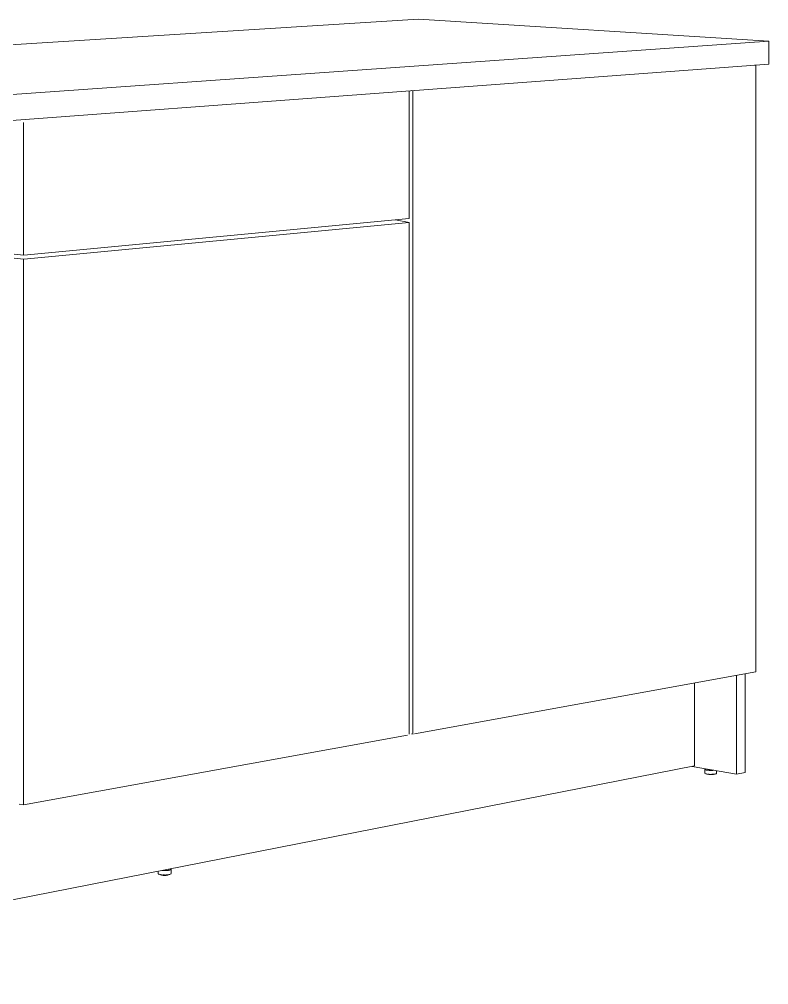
# Model space of a CAD drawing. Header units: metres. Extents: x -260 to 644, y -339 to 261.
# Drawn here: x 567.3 to 644, y -198.9 to -100.2 of the extents above; entities that cross this region are included whole.
import ezdxf

# ---------------------------------------------------------------- set-up
doc = ezdxf.new("R2010")
doc.units = ezdxf.units.M
doc.header["$MEASUREMENT"] = 0
doc.layers.add('PDF_Geometry_Num_Penna__7_Num_Penna__7', color=7, linetype='Continuous', lineweight=18)

msp = doc.modelspace()

# ---------------------------------------------------------------- linework, layer by layer
at = {"layer": 'PDF_Geometry_Num_Penna__7_Num_Penna__7', "color": 7, "linetype": 'Continuous', "lineweight": 18, "flags": 128}
for points in [[(608.136, -100.198), (487.209, -107.781)], [(643.973, -104.772), (643.973, -102.445), (608.136, -100.198)], [(522.056, -113.855), (522.056, -111.038), (643.973, -102.445)], [(522.056, -113.855), (643.973, -104.772)], [(642.674, -104.888), (642.535, -104.879)], [(642.674, -166.938), (642.674, -104.888)], [(607.18, -107.504), (607.18, -120.565)], [(607.436, -107.493), (607.576, -107.504), (607.576, -173.315)], [(567.738, -110.757), (567.738, -124.311)], [(607.184, -120.565), (567.765, -124.313), (566.775, -124.205)], [(607.184, -120.98), (567.765, -124.728), (566.775, -124.619)], [(605.81, -120.709), (607.18, -120.979)], [(607.18, -120.98), (607.18, -173.315)], [(567.738, -124.728), (567.738, -180.552)], [(607.733, -173.286), (642.674, -166.939)], [(640.671, -167.303), (640.671, -177.425)], [(641.559, -167.141), (641.559, -177.248)], [(636.37, -176.572), (636.37, -168.084)], [(567.738, -180.552), (607.016, -173.417)], [(607.605, -173.307), (607.418, -173.273)], [(522.328, -198.943), (636.37, -176.572)], [(636.151, -176.615), (640.671, -177.425), (641.559, -177.248)], [(637.431, -176.899), (637.431, -177.304)], [(637.459, -176.85), (637.459, -176.905)], [(638.028, -177.022), (638.073, -177.022)], [(638.645, -177.326), (638.645, -177.062)], [(567.738, -180.552), (567.308, -180.473)], [(581.512, -187.333), (581.512, -187.585)], [(582.804, -187.133), (582.804, -187.08)], [(582.836, -187.575), (582.836, -187.133)]]:
    msp.add_lwpolyline(points, dxfattribs=at)
for points in [[(637.443, -176.918), (637.436, -176.911), (637.432, -176.914), (637.432, -177.318, 0.201442), (638.628, -177.357), (638.637, -177.341), (638.625, -177.343), (638.629, -177.343), (638.633, -177.342)], [(637.472, -176.945), (637.476, -176.946), (637.48, -176.946, 0.018424), (637.504, -176.959), (637.509, -176.96), (637.513, -176.96, -0.006222), (637.546, -176.972), (637.551, -176.972), (637.556, -176.972)], [(637.589, -176.983), (637.592, -176.984), (637.597, -176.984), (637.601, -176.984), (637.607, -176.984, 0.016867), (637.639, -176.99)], [(637.793, -177.423), (637.789, -177.423, -0.122578), (637.769, -177.413)], [(638.099, -177.435), (638.096, -177.435, -0.114616), (638.073, -177.428)], [(638.183, -177.02, 0.00623), (638.226, -177.018, 0.115976), (638.258, -177.016)], [(582.826, -187.595), (582.823, -187.596), (582.825, -187.602, -0.253247), (581.529, -187.606), (581.521, -187.604), (581.524, -187.605), (581.528, -187.606)], [(581.904, -187.262, 0.139568), (581.937, -187.265, 0.011144), (581.984, -187.268)], [(582.274, -187.269, 0.016417), (582.322, -187.267, 0.132235), (582.357, -187.265)], [(582.678, -187.219), (582.684, -187.219), (582.689, -187.218), (582.694, -187.218), (582.701, -187.213, 0.014315), (582.729, -187.204), (582.733, -187.204), (582.739, -187.203), (582.747, -187.198, -0.004197), (582.769, -187.189), (582.774, -187.188), (582.778, -187.188), (582.782, -187.187)]]:
    msp.add_lwpolyline(points, format="xyb", dxfattribs=at)
for points in [[(637.452, -176.882), (637.447, -176.882)], [(637.448, -176.931), (637.452, -176.931)], [(638.534, -177.383), (638.539, -177.383), (638.544, -177.382)], [(638.605, -177.357), (638.609, -177.357)], [(582.62, -187.232), (582.626, -187.232), (582.631, -187.232), (582.636, -187.232), (582.64, -187.231)], [(582.799, -187.172), (582.804, -187.172)], [(582.799, -187.613), (582.804, -187.613)], [(582.818, -187.155), (582.823, -187.155)], [(582.827, -187.114), (582.824, -187.113)], [(581.539, -187.621), (581.542, -187.622)], [(582.248, -187.721), (582.254, -187.721)], [(582.678, -187.66), (582.684, -187.66), (582.689, -187.66), (582.694, -187.659)], [(582.682, -187.667), (582.686, -187.667)], [(582.729, -187.646), (582.733, -187.645), (582.739, -187.645)]]:
    msp.add_lwpolyline(points, close=True, dxfattribs=at)
for points in [[(637.939, -177.433), (637.949, -177.425, -0.117598), (637.926, -177.433), (637.931, -177.433)], [(638.028, -177.427, -0.117261), (638.004, -177.435)], [(582.513, -187.692, -0.131586), (582.492, -187.703)], [(582.769, -187.633), (582.769, -187.629, 0.24169)]]:
    msp.add_lwpolyline(points, format="xyb", close=True, dxfattribs=at)
at = {"layer": 'PDF_Geometry_Num_Penna__7_Num_Penna__7', "color": 7, "linetype": 'Continuous', "lineweight": 18}
for centre, radius, start, end in [((637.445, -177.297), 0.0246, 238.8407, 255.49199), ((637.454, -176.944), 0.0191, 105.85928, 119.38045), ((637.528, -176.857), 0.105, 253.40421, 257.10867), ((637.54, -176.967), 0.00329, 176.29895, 261.02067), ((637.598, -176.963), 0.0211, 229.43895, 245.09059), ((637.485, -178.297), 1.315, 80.53594, 82.13579), ((637.788, -176.95), 0.0616, 252.01613, 280.00204), ((637.864, -177.339), 0.0835, 254.01602, 276.0445), ((638.019, -175.057), 1.965, 265.73081, 267.00329), ((637.913, -178.941), 1.922, 87.57558, 88.92653), ((638.012, -177.422), 0.0131, 258.57881, 281.42119), ((638.626, -177.322), 0.0216, 288.89418, 299.99373), ((638.637, -177.301), 0.0273, 270.48245, 282.93723), ((582.086, -187.182), 0.0918, 257.50623, 280.31134), ((582.169, -187.173), 0.1, 260.02277, 281.05825), ((582.415, -187.196), 0.0665, 259.86853, 289.46519), ((582.638, -188.076), 0.836, 95.7625, 98.60604), ((582.658, -186.97), 0.25, 299.70707, 300.8058), ((582.782, -187.096), 0.0793, 288.42068, 292.69141), ((582.782, -187.537), 0.0793, 288.42068, 292.69141), ((582.801, -187.133), 0.0261, 5.6292, 28.85372), ((582.822, -187.141), 0.0131, 286.37355, 306.75656), ((582.808, -187.564), 0.0357, 299.6861, 307.69403), ((582.781, -187.049), 0.0842, 303.55694, 306.4271), ((581.541, -187.608), 0.0134, 233.85908, 261.38065), ((581.611, -187.628), 0.0267, 235.80791, 280.81336), ((582.086, -187.635), 0.0806, 255.88815, 281.92942), ((582.17, -187.634), 0.082, 257.08173, 282.91827), ((582.627, -187.637), 0.0376, 259.2311, 301.37859), ((582.769, -187.715), 0.0762, 106.37915, 110.49075)]:
    msp.add_arc(centre, radius, start, end, dxfattribs=at)
for points in [[(637.431, -177.304), (637.434, -177.304), (637.432, -177.309), (637.432, -177.309)], [(637.437, -176.897), (637.441, -176.897), (637.432, -176.898), (637.432, -176.898)], [(637.432, -176.898), (637.436, -176.898), (637.436, -176.902), (637.436, -176.902)], [(637.436, -176.911), (637.439, -176.911), (637.432, -176.914), (637.432, -176.914)], [(637.432, -176.914), (637.437, -176.914), (637.439, -176.917), (637.439, -176.917)], [(637.432, -177.318), (637.434, -177.318), (637.432, -177.322), (637.433, -177.322)], [(637.433, -177.322), (637.437, -177.322), (637.436, -177.326), (637.436, -177.326)], [(637.439, -176.902), (637.442, -176.902), (637.436, -176.912), (637.439, -176.912)], [(637.436, -177.326), (637.44, -177.326), (637.44, -177.328), (637.441, -177.328)], [(637.445, -176.888), (637.448, -176.888), (637.437, -176.896), (637.44, -176.896)], [(637.444, -176.883), (637.447, -176.883), (637.44, -176.885), (637.44, -176.885)], [(637.44, -176.885), (637.444, -176.885), (637.445, -176.888), (637.445, -176.888)], [(637.443, -177.322), (637.445, -177.322), (637.442, -177.326), (637.442, -177.326)], [(637.443, -176.918), (637.446, -176.918), (637.446, -176.925), (637.449, -176.925)], [(637.444, -177.333), (637.447, -177.333), (637.444, -177.338), (637.445, -177.338)], [(637.444, -177.333), (637.449, -177.333), (637.451, -177.337), (637.456, -177.337)], [(637.445, -176.927), (637.448, -176.927), (637.448, -176.931), (637.448, -176.931)], [(637.445, -177.338), (637.449, -177.338), (637.448, -177.341), (637.449, -177.341)], [(637.458, -176.876), (637.461, -176.876), (637.449, -176.882), (637.452, -176.882)], [(637.449, -177.341), (637.452, -177.341), (637.453, -177.343), (637.454, -177.343)], [(637.456, -176.932), (637.461, -176.932), (637.463, -176.94), (637.469, -176.94)], [(637.466, -177.347), (637.467, -177.347), (637.465, -177.35), (637.466, -177.35)], [(637.465, -177.347), (637.47, -177.347), (637.475, -177.351), (637.48, -177.351)], [(637.469, -176.94), (637.471, -176.94), (637.466, -176.942), (637.466, -176.942)], [(637.466, -176.942), (637.47, -176.942), (637.472, -176.945), (637.472, -176.945)], [(637.466, -177.35), (637.47, -177.35), (637.469, -177.354), (637.469, -177.354)], [(637.469, -177.354), (637.472, -177.354), (637.473, -177.357), (637.474, -177.357)], [(637.48, -177.351), (637.483, -177.351), (637.479, -177.355), (637.479, -177.355)], [(637.496, -177.36), (637.498, -177.36), (637.496, -177.364), (637.497, -177.364)], [(637.496, -177.36), (637.503, -177.36), (637.507, -177.365), (637.513, -177.365)], [(637.497, -177.364), (637.5, -177.364), (637.499, -177.368), (637.5, -177.368)], [(637.498, -176.954), (637.5, -176.954), (637.498, -176.957), (637.498, -176.957)], [(637.5, -177.368), (637.503, -177.368), (637.504, -177.37), (637.504, -177.37)], [(637.504, -177.37), (637.506, -177.37), (637.507, -177.371), (637.509, -177.371)], [(637.513, -177.369), (637.516, -177.369), (637.508, -177.37), (637.509, -177.37)], [(637.513, -177.364), (637.516, -177.364), (637.512, -177.369), (637.513, -177.369)], [(637.536, -177.373), (637.539, -177.373), (637.535, -177.378), (637.536, -177.378)], [(637.536, -177.373), (637.543, -177.373), (637.549, -177.377), (637.556, -177.377)], [(637.536, -177.378), (637.54, -177.378), (637.54, -177.381), (637.541, -177.381)], [(637.539, -176.97), (637.543, -176.97), (637.546, -176.972), (637.546, -176.972)], [(637.541, -177.381), (637.544, -177.381), (637.544, -177.383), (637.545, -177.383)], [(637.555, -177.381), (637.56, -177.381), (637.547, -177.384), (637.549, -177.384)], [(637.556, -177.377), (637.558, -177.377), (637.554, -177.381), (637.555, -177.381)], [(637.556, -176.972), (637.566, -176.972), (637.575, -176.979), (637.584, -176.979)], [(637.584, -177.385), (637.586, -177.385), (637.584, -177.39), (637.585, -177.39)], [(637.584, -177.385), (637.592, -177.385), (637.598, -177.389), (637.607, -177.389)], [(637.585, -177.39), (637.588, -177.39), (637.588, -177.393), (637.588, -177.393)], [(637.588, -177.393), (637.592, -177.393), (637.592, -177.395), (637.593, -177.395)], [(637.605, -177.393), (637.608, -177.393), (637.601, -177.395), (637.602, -177.395)], [(637.607, -177.389), (637.609, -177.389), (637.604, -177.393), (637.605, -177.393)], [(637.639, -176.99), (637.648, -176.99), (637.655, -176.995), (637.665, -176.995)], [(637.639, -177.395), (637.648, -177.395), (637.655, -177.399), (637.665, -177.399)], [(637.659, -177.406), (637.661, -177.406), (637.655, -177.406), (637.656, -177.406)], [(637.663, -177.403), (637.666, -177.403), (637.659, -177.406), (637.659, -177.406)], [(637.665, -177.399), (637.668, -177.399), (637.662, -177.403), (637.663, -177.403)], [(637.702, -177.41), (637.706, -177.41), (637.7, -177.405), (637.701, -177.405)], [(637.701, -177), (637.71, -177), (637.719, -177.004), (637.729, -177.004)], [(637.701, -177.405), (637.711, -177.405), (637.719, -177.408), (637.729, -177.408)], [(637.708, -177.413), (637.712, -177.413), (637.701, -177.41), (637.702, -177.41)], [(637.715, -177.415), (637.717, -177.415), (637.705, -177.413), (637.708, -177.413)], [(637.727, -177.412), (637.73, -177.412), (637.723, -177.415), (637.724, -177.415)], [(637.729, -177.409), (637.732, -177.409), (637.726, -177.412), (637.727, -177.412)], [(637.729, -177.003), (637.742, -177.003), (637.756, -177.009), (637.769, -177.009)], [(637.771, -177.418), (637.774, -177.418), (637.768, -177.414), (637.769, -177.414)], [(637.775, -177.421), (637.778, -177.421), (637.77, -177.418), (637.771, -177.418)], [(637.775, -177.421), (637.778, -177.421), (637.78, -177.423), (637.782, -177.423)], [(637.782, -177.423), (637.784, -177.423), (637.786, -177.423), (637.788, -177.423)], [(637.798, -177.42), (637.801, -177.42), (637.792, -177.423), (637.793, -177.423)], [(637.799, -177.416), (637.802, -177.416), (637.797, -177.42), (637.798, -177.42)], [(637.799, -177.011), (637.813, -177.011), (637.827, -177.014), (637.841, -177.014)], [(637.841, -177.014), (637.852, -177.014), (637.862, -177.016), (637.872, -177.016)], [(637.846, -177.427), (637.85, -177.427), (637.841, -177.422), (637.841, -177.422)], [(637.849, -177.428), (637.85, -177.428), (637.845, -177.427), (637.846, -177.427)], [(637.849, -177.428), (637.851, -177.428), (637.852, -177.428), (637.855, -177.428)], [(637.855, -177.428), (637.857, -177.428), (637.859, -177.429), (637.86, -177.429)], [(637.866, -177.428), (637.868, -177.428), (637.86, -177.428), (637.862, -177.428)], [(637.871, -177.426), (637.874, -177.426), (637.866, -177.428), (637.866, -177.428)], [(637.872, -177.422), (637.874, -177.422), (637.87, -177.426), (637.871, -177.426)], [(637.916, -177.019), (637.927, -177.019), (637.938, -177.02), (637.949, -177.02)], [(637.921, -177.431), (637.925, -177.431), (637.917, -177.427), (637.918, -177.427)], [(637.926, -177.433), (637.928, -177.433), (637.92, -177.431), (637.921, -177.431)], [(637.948, -177.43), (637.951, -177.43), (637.941, -177.433), (637.943, -177.433)], [(637.949, -177.425), (637.952, -177.425), (637.947, -177.43), (637.948, -177.43)], [(637.994, -177.022), (638.006, -177.022), (638.016, -177.022), (638.028, -177.022)], [(637.998, -177.434), (638.003, -177.434), (637.995, -177.43), (637.995, -177.43)], [(638.004, -177.435), (638.007, -177.435), (637.997, -177.434), (637.998, -177.434)], [(638.021, -177.435), (638.023, -177.435), (638.014, -177.435), (638.017, -177.435)], [(638.026, -177.431), (638.03, -177.431), (638.02, -177.435), (638.021, -177.435)], [(638.028, -177.427), (638.031, -177.427), (638.025, -177.431), (638.026, -177.431)], [(638.077, -177.435), (638.081, -177.435), (638.072, -177.431), (638.073, -177.431)], [(638.073, -177.023), (638.083, -177.023), (638.094, -177.023), (638.106, -177.023)], [(638.083, -177.436), (638.087, -177.436), (638.076, -177.435), (638.077, -177.435)], [(638.083, -177.436), (638.085, -177.436), (638.086, -177.436), (638.087, -177.436)], [(638.087, -177.436), (638.089, -177.436), (638.092, -177.436), (638.093, -177.436)], [(638.104, -177.431), (638.108, -177.431), (638.097, -177.435), (638.099, -177.435)], [(638.106, -177.427), (638.109, -177.427), (638.103, -177.431), (638.104, -177.431)], [(638.106, -177.022), (638.121, -177.022), (638.135, -177.021), (638.151, -177.021)], [(638.15, -177.021), (638.162, -177.021), (638.172, -177.02), (638.183, -177.02)], [(638.15, -177.426), (638.162, -177.426), (638.172, -177.425), (638.183, -177.425)], [(638.155, -177.433), (638.159, -177.433), (638.151, -177.43), (638.151, -177.43)], [(638.161, -177.434), (638.165, -177.434), (638.154, -177.433), (638.155, -177.433)], [(638.165, -177.435), (638.167, -177.435), (638.169, -177.434), (638.171, -177.434)], [(638.182, -177.43), (638.185, -177.43), (638.176, -177.433), (638.177, -177.433)], [(638.183, -177.425), (638.186, -177.425), (638.181, -177.43), (638.182, -177.43)], [(638.226, -177.423), (638.237, -177.423), (638.248, -177.422), (638.258, -177.422)], [(638.232, -177.43), (638.236, -177.43), (638.226, -177.427), (638.227, -177.427)], [(638.236, -177.431), (638.24, -177.431), (638.231, -177.43), (638.232, -177.43)], [(638.236, -177.431), (638.239, -177.431), (638.24, -177.431), (638.241, -177.431)], [(638.241, -177.431), (638.244, -177.431), (638.245, -177.43), (638.247, -177.43)], [(638.256, -177.426), (638.26, -177.426), (638.25, -177.43), (638.252, -177.43)], [(638.258, -177.422), (638.26, -177.422), (638.256, -177.426), (638.256, -177.426)], [(638.258, -177.016), (638.272, -177.016), (638.285, -177.013), (638.3, -177.013)], [(638.301, -177.424), (638.305, -177.424), (638.299, -177.419), (638.3, -177.419)], [(638.3, -177.013), (638.309, -177.013), (638.318, -177.011), (638.329, -177.011)], [(638.3, -177.418), (638.309, -177.418), (638.318, -177.416), (638.329, -177.416)], [(638.306, -177.426), (638.31, -177.426), (638.3, -177.424), (638.301, -177.424)], [(638.314, -177.425), (638.317, -177.425), (638.304, -177.426), (638.306, -177.426)], [(638.327, -177.421), (638.331, -177.421), (638.323, -177.424), (638.324, -177.424)], [(638.329, -177.416), (638.332, -177.416), (638.326, -177.421), (638.327, -177.421)], [(638.329, -177.011), (638.336, -177.011), (638.342, -177.009), (638.348, -177.009)], [(638.367, -177.412), (638.377, -177.412), (638.385, -177.409), (638.395, -177.409)], [(638.369, -177.417), (638.372, -177.417), (638.367, -177.413), (638.367, -177.413)], [(638.374, -177.419), (638.378, -177.419), (638.368, -177.417), (638.369, -177.417)], [(638.382, -177.418), (638.385, -177.418), (638.372, -177.419), (638.374, -177.419)], [(638.39, -177.416), (638.392, -177.416), (638.381, -177.418), (638.383, -177.418)], [(638.393, -177.413), (638.396, -177.413), (638.389, -177.416), (638.39, -177.416)], [(638.395, -177.409), (638.398, -177.409), (638.392, -177.413), (638.393, -177.413)], [(638.43, -177.403), (638.439, -177.403), (638.447, -177.4), (638.455, -177.4)], [(638.434, -177.41), (638.437, -177.41), (638.431, -177.407), (638.431, -177.407)], [(638.438, -177.41), (638.441, -177.41), (638.433, -177.41), (638.434, -177.41)], [(638.486, -177.394), (638.493, -177.394), (638.5, -177.39), (638.508, -177.39)], [(638.489, -177.4), (638.494, -177.4), (638.486, -177.395), (638.486, -177.395)], [(638.492, -177.4), (638.494, -177.4), (638.489, -177.4), (638.489, -177.4)], [(638.492, -177.4), (638.495, -177.4), (638.496, -177.4), (638.497, -177.4)], [(638.498, -177.4), (638.5, -177.4), (638.501, -177.399), (638.503, -177.399)], [(638.503, -177.399), (638.506, -177.399), (638.506, -177.395), (638.507, -177.395)], [(638.507, -177.395), (638.51, -177.395), (638.507, -177.39), (638.508, -177.39)], [(638.535, -177.387), (638.538, -177.387), (638.533, -177.383), (638.534, -177.383)], [(638.54, -177.389), (638.543, -177.389), (638.535, -177.387), (638.535, -177.387)], [(638.54, -177.389), (638.541, -177.389), (638.543, -177.388), (638.544, -177.388)], [(638.545, -177.388), (638.546, -177.388), (638.547, -177.387), (638.549, -177.387)], [(638.547, -177.382), (638.55, -177.382), (638.552, -177.38), (638.552, -177.38)], [(638.549, -177.387), (638.553, -177.387), (638.552, -177.383), (638.553, -177.383)], [(638.553, -177.383), (638.557, -177.383), (638.553, -177.379), (638.553, -177.379)], [(638.574, -177.37), (638.58, -177.37), (638.585, -177.367), (638.59, -177.367)], [(638.575, -177.375), (638.578, -177.375), (638.574, -177.371), (638.574, -177.371)], [(638.578, -177.377), (638.581, -177.377), (638.575, -177.375), (638.575, -177.375)], [(638.582, -177.376), (638.584, -177.376), (638.585, -177.374), (638.587, -177.374)], [(638.587, -177.374), (638.591, -177.374), (638.589, -177.369), (638.59, -177.369)], [(638.608, -177.363), (638.613, -177.363), (638.604, -177.358), (638.604, -177.358)], [(638.608, -177.363), (638.609, -177.363), (638.611, -177.362), (638.613, -177.362)], [(638.613, -177.357), (638.616, -177.357), (638.618, -177.354), (638.618, -177.354)], [(638.613, -177.362), (638.616, -177.362), (638.616, -177.358), (638.617, -177.358)], [(638.617, -177.358), (638.621, -177.358), (638.618, -177.353), (638.618, -177.353)], [(638.627, -177.349), (638.631, -177.349), (638.626, -177.344), (638.626, -177.344)], [(638.633, -177.348), (638.635, -177.348), (638.636, -177.343), (638.636, -177.343)], [(638.636, -177.343), (638.639, -177.343), (638.637, -177.339), (638.637, -177.339)], [(638.637, -177.335), (638.638, -177.335), (638.639, -177.333), (638.641, -177.333)], [(638.641, -177.333), (638.644, -177.333), (638.643, -177.329), (638.644, -177.329)], [(638.644, -177.329), (638.648, -177.329), (638.645, -177.325), (638.645, -177.325)], [(581.512, -187.585), (581.514, -187.585), (581.511, -187.589), (581.513, -187.589)], [(581.512, -187.585), (581.514, -187.585), (581.515, -187.587), (581.517, -187.587)], [(581.513, -187.589), (581.516, -187.589), (581.516, -187.593), (581.517, -187.593)], [(581.517, -187.601), (581.52, -187.601), (581.517, -187.607), (581.518, -187.607)], [(581.517, -187.601), (581.519, -187.601), (581.521, -187.604), (581.521, -187.604)], [(581.518, -187.607), (581.522, -187.607), (581.521, -187.611), (581.522, -187.611)], [(581.522, -187.611), (581.525, -187.611), (581.526, -187.612), (581.527, -187.612)], [(581.883, -187.261), (581.89, -187.261), (581.897, -187.262), (581.904, -187.262)], [(581.984, -187.268), (581.996, -187.268), (582.007, -187.269), (582.019, -187.269)], [(582.019, -187.269), (582.035, -187.269), (582.051, -187.271), (582.067, -187.271)], [(582.103, -187.272), (582.119, -187.272), (582.136, -187.272), (582.152, -187.272)], [(582.188, -187.272), (582.205, -187.272), (582.221, -187.271), (582.238, -187.271)], [(582.238, -187.271), (582.25, -187.271), (582.261, -187.269), (582.274, -187.269)], [(582.357, -187.265), (582.373, -187.265), (582.388, -187.261), (582.404, -187.261)], [(582.437, -187.258), (582.452, -187.258), (582.467, -187.254), (582.481, -187.254)], [(582.482, -187.254), (582.493, -187.254), (582.502, -187.25), (582.513, -187.25)], [(582.554, -187.244), (582.565, -187.244), (582.573, -187.239), (582.583, -187.239)], [(582.583, -187.239), (582.596, -187.239), (582.608, -187.232), (582.62, -187.232)], [(582.643, -187.23), (582.646, -187.23), (582.646, -187.228), (582.646, -187.228)], [(582.646, -187.227), (582.657, -187.227), (582.667, -187.219), (582.678, -187.219)], [(582.698, -187.217), (582.7, -187.217), (582.701, -187.215), (582.701, -187.215)], [(582.743, -187.203), (582.746, -187.203), (582.748, -187.202), (582.748, -187.202)], [(582.783, -187.182), (582.789, -187.182), (582.793, -187.172), (582.799, -187.172)], [(582.819, -187.113), (582.823, -187.113), (582.806, -187.103), (582.81, -187.103)], [(582.808, -187.165), (582.813, -187.165), (582.813, -187.155), (582.818, -187.155)], [(582.808, -187.618), (582.813, -187.618), (582.811, -187.613), (582.812, -187.613)], [(582.814, -187.101), (582.818, -187.101), (582.809, -187.097), (582.809, -187.097)], [(582.813, -187.169), (582.817, -187.169), (582.809, -187.165), (582.809, -187.165)], [(582.81, -187.103), (582.813, -187.103), (582.814, -187.101), (582.814, -187.101)], [(582.812, -187.613), (582.813, -187.613), (582.811, -187.609), (582.813, -187.609)], [(582.82, -187.603), (582.822, -187.603), (582.818, -187.599), (582.819, -187.599)], [(582.82, -187.603), (582.822, -187.603), (582.822, -187.601), (582.824, -187.601)], [(582.823, -187.148), (582.826, -187.148), (582.824, -187.138), (582.827, -187.138)], [(582.824, -187.601), (582.828, -187.601), (582.828, -187.597), (582.829, -187.597)], [(582.831, -187.117), (582.833, -187.117), (582.827, -187.114), (582.827, -187.114)], [(582.83, -187.151), (582.832, -187.151), (582.827, -187.148), (582.827, -187.148)], [(582.829, -187.597), (582.83, -187.597), (582.828, -187.593), (582.83, -187.593)], [(582.83, -187.578), (582.831, -187.578), (582.833, -187.577), (582.833, -187.577)], [(582.83, -187.584), (582.833, -187.584), (582.833, -187.58), (582.834, -187.58)], [(582.835, -187.135), (582.839, -187.135), (582.831, -187.131), (582.831, -187.131)], [(582.831, -187.137), (582.833, -187.137), (582.835, -187.135), (582.835, -187.135)], [(582.834, -187.58), (582.839, -187.58), (582.835, -187.575), (582.836, -187.575)], [(581.533, -187.619), (581.534, -187.619), (581.532, -187.622), (581.533, -187.622)], [(581.533, -187.622), (581.538, -187.622), (581.536, -187.626), (581.537, -187.626)], [(581.537, -187.626), (581.541, -187.626), (581.541, -187.629), (581.542, -187.629)], [(581.547, -187.622), (581.55, -187.622), (581.545, -187.627), (581.547, -187.627)], [(581.559, -187.634), (581.561, -187.634), (581.559, -187.638), (581.56, -187.638)], [(581.559, -187.635), (581.565, -187.635), (581.57, -187.639), (581.576, -187.639)], [(581.56, -187.638), (581.564, -187.638), (581.562, -187.643), (581.564, -187.643)], [(581.564, -187.643), (581.567, -187.643), (581.568, -187.645), (581.569, -187.645)], [(581.576, -187.643), (581.58, -187.643), (581.571, -187.645), (581.572, -187.645)], [(581.576, -187.639), (581.579, -187.639), (581.575, -187.643), (581.576, -187.643)], [(581.596, -187.65), (581.598, -187.65), (581.596, -187.654), (581.597, -187.654)], [(581.597, -187.654), (581.601, -187.654), (581.599, -187.658), (581.601, -187.658)], [(581.601, -187.658), (581.604, -187.658), (581.604, -187.66), (581.605, -187.66)], [(581.605, -187.66), (581.608, -187.66), (581.609, -187.661), (581.61, -187.661)], [(581.615, -187.658), (581.62, -187.658), (581.609, -187.661), (581.61, -187.661)], [(581.616, -187.654), (581.619, -187.654), (581.614, -187.658), (581.615, -187.658)], [(581.642, -187.664), (581.643, -187.664), (581.641, -187.667), (581.642, -187.667)], [(581.641, -187.664), (581.65, -187.664), (581.656, -187.668), (581.665, -187.668)], [(581.642, -187.667), (581.646, -187.667), (581.645, -187.672), (581.646, -187.672)], [(581.646, -187.672), (581.65, -187.672), (581.651, -187.674), (581.652, -187.674)], [(581.663, -187.672), (581.666, -187.672), (581.659, -187.675), (581.66, -187.675)], [(581.665, -187.668), (581.668, -187.668), (581.662, -187.672), (581.663, -187.672)], [(581.696, -187.676), (581.697, -187.676), (581.695, -187.68), (581.697, -187.68)], [(581.696, -187.676), (581.705, -187.676), (581.713, -187.68), (581.722, -187.68)], [(581.697, -187.68), (581.701, -187.68), (581.7, -187.684), (581.701, -187.684)], [(581.701, -187.684), (581.704, -187.684), (581.705, -187.686), (581.706, -187.686)], [(581.721, -187.685), (581.724, -187.685), (581.716, -187.687), (581.717, -187.687)], [(581.722, -187.68), (581.726, -187.68), (581.721, -187.685), (581.721, -187.685)], [(581.759, -187.687), (581.769, -187.687), (581.778, -187.691), (581.788, -187.691)], [(581.786, -187.695), (581.79, -187.695), (581.781, -187.698), (581.782, -187.698)], [(581.787, -187.691), (581.791, -187.691), (581.786, -187.695), (581.786, -187.695)], [(581.829, -187.7), (581.832, -187.7), (581.828, -187.696), (581.828, -187.696)], [(581.828, -187.696), (581.839, -187.696), (581.849, -187.699), (581.86, -187.699)], [(581.831, -187.703), (581.834, -187.703), (581.828, -187.7), (581.829, -187.7)], [(581.831, -187.703), (581.834, -187.703), (581.835, -187.706), (581.836, -187.706)], [(581.836, -187.706), (581.838, -187.706), (581.838, -187.707), (581.84, -187.707)], [(581.84, -187.707), (581.842, -187.707), (581.844, -187.707), (581.846, -187.707)], [(581.858, -187.704), (581.862, -187.704), (581.852, -187.707), (581.853, -187.707)], [(581.86, -187.7), (581.863, -187.7), (581.858, -187.704), (581.858, -187.704)], [(581.906, -187.71), (581.91, -187.71), (581.903, -187.705), (581.904, -187.705)], [(581.904, -187.704), (581.915, -187.704), (581.926, -187.706), (581.937, -187.706)], [(581.911, -187.713), (581.915, -187.713), (581.905, -187.71), (581.906, -187.71)], [(581.911, -187.713), (581.912, -187.713), (581.913, -187.713), (581.914, -187.713)], [(581.914, -187.713), (581.917, -187.713), (581.918, -187.714), (581.921, -187.714)], [(581.921, -187.714), (581.923, -187.714), (581.925, -187.715), (581.927, -187.715)], [(581.936, -187.711), (581.94, -187.711), (581.929, -187.714), (581.93, -187.714)], [(581.937, -187.706), (581.94, -187.706), (581.935, -187.711), (581.936, -187.711)], [(581.985, -187.713), (581.988, -187.713), (581.983, -187.709), (581.984, -187.709)], [(581.984, -187.709), (581.996, -187.709), (582.007, -187.711), (582.019, -187.711)], [(581.989, -187.718), (581.994, -187.718), (581.984, -187.713), (581.985, -187.713)], [(581.993, -187.718), (581.994, -187.718), (581.988, -187.718), (581.989, -187.718)], [(581.993, -187.718), (581.995, -187.718), (581.997, -187.719), (581.999, -187.719)], [(582.012, -187.719), (582.013, -187.719), (582.007, -187.719), (582.008, -187.719)], [(582.017, -187.716), (582.021, -187.716), (582.011, -187.719), (582.012, -187.719)], [(582.019, -187.711), (582.022, -187.711), (582.016, -187.716), (582.017, -187.716)], [(582.068, -187.716), (582.07, -187.716), (582.067, -187.713), (582.067, -187.713)], [(582.072, -187.721), (582.077, -187.721), (582.067, -187.716), (582.068, -187.716)], [(582.077, -187.721), (582.079, -187.721), (582.071, -187.721), (582.072, -187.721)], [(582.077, -187.722), (582.078, -187.722), (582.081, -187.722), (582.083, -187.722)], [(582.096, -187.721), (582.097, -187.721), (582.09, -187.722), (582.092, -187.722)], [(582.102, -187.718), (582.106, -187.718), (582.094, -187.721), (582.096, -187.721)], [(582.103, -187.714), (582.106, -187.714), (582.101, -187.718), (582.102, -187.718)], [(582.153, -187.716), (582.156, -187.716), (582.151, -187.714), (582.152, -187.714)], [(582.158, -187.721), (582.162, -187.721), (582.152, -187.716), (582.153, -187.716)], [(582.162, -187.722), (582.165, -187.722), (582.156, -187.721), (582.158, -187.721)], [(582.162, -187.722), (582.165, -187.722), (582.166, -187.723), (582.168, -187.723)], [(582.181, -187.722), (582.183, -187.722), (582.176, -187.722), (582.177, -187.722)], [(582.187, -187.718), (582.191, -187.718), (582.18, -187.722), (582.181, -187.722)], [(582.188, -187.714), (582.191, -187.714), (582.186, -187.718), (582.187, -187.718)], [(582.238, -187.713), (582.25, -187.713), (582.261, -187.711), (582.274, -187.711)], [(582.243, -187.72), (582.247, -187.72), (582.238, -187.716), (582.239, -187.716)], [(582.248, -187.721), (582.251, -187.721), (582.242, -187.72), (582.243, -187.72)], [(582.266, -187.719), (582.267, -187.719), (582.262, -187.72), (582.263, -187.72)], [(582.272, -187.716), (582.276, -187.716), (582.265, -187.719), (582.266, -187.719)], [(582.274, -187.711), (582.277, -187.711), (582.271, -187.716), (582.272, -187.716)], [(582.324, -187.714), (582.328, -187.714), (582.321, -187.709), (582.322, -187.709)], [(582.322, -187.708), (582.334, -187.708), (582.345, -187.707), (582.357, -187.707)], [(582.33, -187.717), (582.334, -187.717), (582.323, -187.714), (582.324, -187.714)], [(582.34, -187.716), (582.343, -187.716), (582.327, -187.717), (582.33, -187.717)], [(582.355, -187.711), (582.36, -187.711), (582.349, -187.715), (582.35, -187.715)], [(582.357, -187.707), (582.36, -187.707), (582.354, -187.711), (582.355, -187.711)], [(582.406, -187.708), (582.41, -187.708), (582.402, -187.703), (582.404, -187.703)], [(582.404, -187.703), (582.415, -187.703), (582.426, -187.7), (582.438, -187.7)], [(582.412, -187.711), (582.416, -187.711), (582.405, -187.708), (582.406, -187.708)], [(582.421, -187.71), (582.424, -187.71), (582.409, -187.711), (582.412, -187.711)], [(582.436, -187.705), (582.439, -187.705), (582.429, -187.708), (582.431, -187.708)], [(582.437, -187.7), (582.441, -187.7), (582.434, -187.705), (582.436, -187.705)], [(582.482, -187.699), (582.486, -187.699), (582.481, -187.695), (582.481, -187.695)], [(582.487, -187.702), (582.491, -187.702), (582.482, -187.699), (582.482, -187.699)], [(582.492, -187.703), (582.496, -187.703), (582.486, -187.702), (582.487, -187.702)], [(582.497, -187.703), (582.499, -187.703), (582.501, -187.701), (582.503, -187.701)], [(582.503, -187.701), (582.505, -187.701), (582.506, -187.699), (582.509, -187.699)], [(582.513, -187.692), (582.515, -187.692), (582.511, -187.696), (582.512, -187.696)], [(582.554, -187.685), (582.565, -187.685), (582.573, -187.68), (582.583, -187.68)], [(582.559, -187.692), (582.562, -187.692), (582.554, -187.689), (582.555, -187.689)], [(582.563, -187.692), (582.566, -187.692), (582.558, -187.692), (582.559, -187.692)], [(582.578, -187.689), (582.58, -187.689), (582.568, -187.692), (582.571, -187.692)], [(582.582, -187.686), (582.586, -187.686), (582.576, -187.689), (582.578, -187.689)], [(582.583, -187.68), (582.588, -187.68), (582.581, -187.686), (582.582, -187.686)], [(582.621, -187.677), (582.624, -187.677), (582.62, -187.674), (582.62, -187.674)], [(582.625, -187.68), (582.628, -187.68), (582.62, -187.677), (582.621, -187.677)], [(582.629, -187.681), (582.631, -187.681), (582.623, -187.68), (582.625, -187.68)], [(582.629, -187.681), (582.63, -187.681), (582.632, -187.68), (582.634, -187.68)], [(582.635, -187.679), (582.637, -187.679), (582.638, -187.679), (582.639, -187.679)], [(582.639, -187.679), (582.644, -187.679), (582.644, -187.675), (582.645, -187.675)], [(582.645, -187.675), (582.646, -187.675), (582.644, -187.67), (582.646, -187.67)], [(582.679, -187.663), (582.682, -187.663), (582.677, -187.66), (582.678, -187.66)], [(582.682, -187.667), (582.686, -187.667), (582.678, -187.663), (582.679, -187.663)], [(582.692, -187.666), (582.694, -187.666), (582.695, -187.664), (582.697, -187.664)], [(582.697, -187.664), (582.702, -187.664), (582.7, -187.658), (582.701, -187.658)], [(582.698, -187.658), (582.7, -187.658), (582.701, -187.656), (582.701, -187.656)], [(582.73, -187.65), (582.732, -187.65), (582.727, -187.646), (582.729, -187.646)], [(582.734, -187.652), (582.737, -187.652), (582.728, -187.65), (582.73, -187.65)], [(582.739, -187.651), (582.741, -187.651), (582.741, -187.65), (582.743, -187.65)], [(582.743, -187.65), (582.747, -187.65), (582.746, -187.646), (582.747, -187.646)], [(582.747, -187.646), (582.749, -187.646), (582.748, -187.643), (582.748, -187.643)], [(582.773, -187.636), (582.777, -187.636), (582.768, -187.633), (582.769, -187.633)], [(582.773, -187.636), (582.775, -187.636), (582.777, -187.635), (582.779, -187.635)], [(582.779, -187.635), (582.78, -187.635), (582.781, -187.633), (582.782, -187.633)], [(582.782, -187.633), (582.787, -187.633), (582.785, -187.628), (582.786, -187.628)], [(582.802, -187.62), (582.805, -187.62), (582.798, -187.616), (582.799, -187.616)], [(582.802, -187.62), (582.804, -187.62), (582.806, -187.618), (582.808, -187.618)]]:
    msp.add_open_spline(points, degree=3, dxfattribs=at)

doc.saveas('drawing.dxf')
